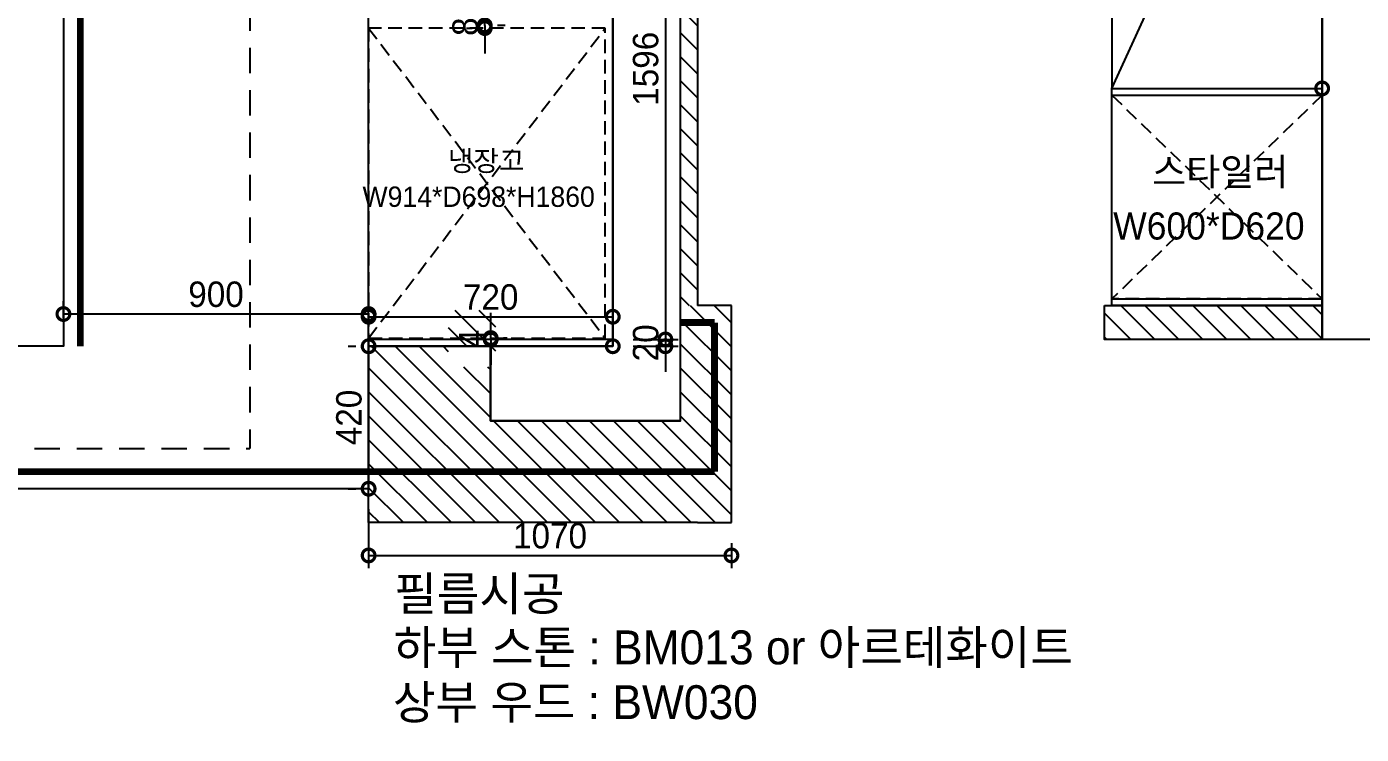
# Model space of a CAD drawing. Header units: inches. Extents: x -53835 to 52744, y -79586 to -50910.
# Drawn here: x -937 to 2999, y -58781 to -56695 of the extents above; entities that cross this region are included whole.
import ezdxf

# ---------------------------------------------------------------- set-up
doc = ezdxf.new("R2010")
doc.units = ezdxf.units.IN
doc.header["$LTSCALE"] = 50
doc.header["$MEASUREMENT"] = 0
doc.linetypes.add('DH-HID2', pattern=[1.2, 0.8, -0.4])
doc.linetypes.add('HID', pattern=[2.5, 1.5, -1])
for name, color, linetype in [('0-ELC TEXT', 7, 'Continuous'), ('03-WAL NEW', 3, 'Continuous'), ('06-FUR', 6, 'Continuous'), ('06-LIGHT', 4, 'Continuous'), ('07-DIM WAL', 5, 'Continuous'), ('3.기호.계단선', 30, 'Continuous'), ('FU-FURM', 251, 'DH-HID2'), ('도면층2', 2, 'Continuous')]:
    doc.layers.add(name, color=color, linetype=linetype)
doc.styles.add('스타일1', font='HY울릉도M.TTF')
doc.styles.add('코레일둥고', font='Korail_Round_Gothic_Medium.ttf')
doc.dimstyles.new('30', dxfattribs={"dimscale": 30, "dimtxt": 2.5, "dimasz": 2.5, "dimexe": 1.25, "dimexo": 2, "dimtad": 1, "dimdec": 0, "dimtxsty": '스타일1', "dimblk": 'DOTSMALL', "dimcen": 2.5, "dimclrd": 1, "dimclre": 1, "dimclrt": 2, "dimadec": 0, "dimazin": 0, "dimtfac": 1, "dimtix": 1, "dimtmove": 0, "dimatfit": 3, "dimldrblk": 'DOTSMALL', "dimfxl": 1.25, "dimarcsym": 0})
pattern_1 = [(135, (-82279.61, -20748.035), (-35.35534, -35.35534), [])]

# ---------------------------------------------------------------- blocks, each defined once
blk = doc.blocks.new('vudauseh')
at = {"layer": '도면층2'}
for p, q in [((-43472.2, -58865.2), (-43472.2, -54864.2)), ((-43272.2, -59085.2), (-43272.2, -54864.2)), ((-41380.2, -58845.2), (-41380.2, -55645.2)), ((-43833.2, -59085.2), (-43833.2, -58865.2)), ((-43472.2, -58865.2), (-43833.2, -58865.2)), ((-41165, -58845.2), (-41380.2, -58845.2)), ((-43272.2, -59085.2), (-43833.2, -59085.2))]:
    blk.add_line(p, q, dxfattribs=at)
blk = doc.blocks.new('_DOTSMALL')
at = {"color": 0, "linetype": 'ByBlock', "const_width": 0.5}
blk.add_lwpolyline([(-0.0625, 0, 1), (0.0625, 0, 1)], format="xyb", close=True, dxfattribs=at)
blk = doc.blocks.new('*D207')
at = {"layer": '07-DIM WAL', "color": 1, "lineweight": -2, "transparency": 16777216}
for p, q in [((2823.3, -55517), (2845.8, -55517)), ((2883.3, -55517), (2883.3, -56877)), ((2823.3, -56877), (2845.8, -56877))]:
    blk.add_line(p, q, dxfattribs=at)
at = {"layer": 'Defpoints', "color": 0, "transparency": 16777216}
for p in [(2883.3, -55517), (2883.3, -56877), (2883.3, -56877)]:
    blk.add_point(p, dxfattribs=at)
at = {"layer": '07-DIM WAL', "color": 1, "lineweight": -2, "transparency": 16777216, "xscale": 75, "yscale": 75, "zscale": 75}
for p, rotation in [((2883.3, -55517), 90), ((2883.3, -56877), 270)]:
    blk.add_blockref('_DOTSMALL', p, dxfattribs=dict(at, rotation=rotation))
at = {"layer": '07-DIM WAL', "color": 2, "transparency": 16777216, "insert": (2825.6, -56197), "char_height": 75, "attachment_point": 5, "rotation": 90, "style": '스타일1'}
blk.add_mtext('1360', dxfattribs=at)
blk = doc.blocks.new('*D210')
at = {"layer": '07-DIM WAL', "color": 1, "lineweight": -2, "transparency": 16777216}
for p, q in [((71.3, -57490), (71.3, -57512.5)), ((791.3, -57490), (791.3, -57512.5)), ((71.3, -57550), (791.3, -57550))]:
    blk.add_line(p, q, dxfattribs=at)
at = {"layer": 'Defpoints', "color": 0, "transparency": 16777216}
for p in [(71.3, -57550), (791.3, -57550), (791.3, -57550)]:
    blk.add_point(p, dxfattribs=at)
at = {"layer": '07-DIM WAL', "color": 1, "lineweight": -2, "transparency": 16777216, "xscale": 75, "yscale": 75, "zscale": 75, "rotation": 180}
blk.add_blockref('_DOTSMALL', (71.3, -57550), dxfattribs=at)
at = {"layer": '07-DIM WAL', "color": 1, "lineweight": -2, "transparency": 16777216, "xscale": 75, "yscale": 75, "zscale": 75}
blk.add_blockref('_DOTSMALL', (791.3, -57550), dxfattribs=at)
at = {"layer": '07-DIM WAL', "color": 2, "transparency": 16777216, "insert": (431.3, -57492.3), "char_height": 75, "attachment_point": 5, "style": '스타일1'}
blk.add_mtext('720', dxfattribs=at)
blk = doc.blocks.new('*D215')
at = {"layer": '07-DIM WAL', "color": 1, "lineweight": -2, "transparency": 16777216}
for p, q in [((731.3, -54377), (753.8, -54377)), ((791.3, -57637), (791.3, -54377)), ((731.3, -57637), (753.8, -57637))]:
    blk.add_line(p, q, dxfattribs=at)
at = {"layer": 'Defpoints', "color": 0, "transparency": 16777216}
for p in [(791.3, -54377), (791.3, -54377), (791.3, -57637)]:
    blk.add_point(p, dxfattribs=at)
at = {"layer": '07-DIM WAL', "color": 1, "lineweight": -2, "transparency": 16777216, "xscale": 75, "yscale": 75, "zscale": 75}
for p, rotation in [((791.3, -54377), 90), ((791.3, -57637), 270)]:
    blk.add_blockref('_DOTSMALL', p, dxfattribs=dict(at, rotation=rotation))
at = {"layer": '07-DIM WAL', "color": 2, "transparency": 16777216, "insert": (733.6, -56007), "char_height": 75, "attachment_point": 5, "rotation": 90, "style": '스타일1'}
blk.add_mtext('3260', dxfattribs=at)
blk = doc.blocks.new('*D222')
at = {"layer": '07-DIM WAL', "color": 1, "lineweight": -2, "transparency": 16777216}
for p, q in [((851.3, -56021), (984, -56021)), ((946.5, -56021), (946.5, -57617)), ((851.3, -57617), (984, -57617))]:
    blk.add_line(p, q, dxfattribs=at)
at = {"layer": 'Defpoints', "color": 0, "transparency": 16777216}
for p in [(791.3, -56021), (791.3, -57617), (946.5, -57617)]:
    blk.add_point(p, dxfattribs=at)
at = {"layer": '07-DIM WAL', "color": 1, "lineweight": -2, "transparency": 16777216, "xscale": 75, "yscale": 75, "zscale": 75}
for p, rotation in [((946.5, -56021), 90), ((946.5, -57617), 270)]:
    blk.add_blockref('_DOTSMALL', p, dxfattribs=dict(at, rotation=rotation))
at = {"layer": '07-DIM WAL', "color": 2, "transparency": 16777216, "insert": (888.6, -56819), "char_height": 75, "attachment_point": 5, "rotation": 90, "style": '스타일1'}
blk.add_mtext('1596', dxfattribs=at)
blk = doc.blocks.new('*D223')
at = {"layer": '07-DIM WAL', "color": 1, "lineweight": -2, "transparency": 16777216}
for p, q in [((946.5, -57542), (946.5, -57712)), ((851.3, -57617), (984, -57617)), ((851.3, -57637), (984, -57637))]:
    blk.add_line(p, q, dxfattribs=at)
at = {"layer": 'Defpoints', "color": 0, "transparency": 16777216}
for p in [(791.3, -57617), (791.3, -57637), (946.5, -57637)]:
    blk.add_point(p, dxfattribs=at)
at = {"layer": '07-DIM WAL', "color": 1, "lineweight": -2, "transparency": 16777216, "xscale": 75, "yscale": 75, "zscale": 75}
for p, rotation in [((946.5, -57617), 270), ((946.5, -57637), 90)]:
    blk.add_blockref('_DOTSMALL', p, dxfattribs=dict(at, rotation=rotation))
at = {"layer": '07-DIM WAL', "color": 2, "transparency": 16777216, "insert": (888.7, -57627), "char_height": 75, "attachment_point": 5, "rotation": 90, "style": '스타일1'}
blk.add_mtext('20', dxfattribs=at)
blk = doc.blocks.new('*D311')
at = {"layer": '07-DIM WAL', "color": 1, "lineweight": -2, "transparency": 16777216}
for p, q in [((-828.7, -57553), (-828.7, -57504.5)), ((71.3, -57542), (-828.7, -57542)), ((71.3, -57553), (71.3, -57504.5))]:
    blk.add_line(p, q, dxfattribs=at)
at = {"layer": 'Defpoints', "color": 0, "transparency": 16777216}
for p in [(-828.7, -57542), (-828.7, -57613), (71.3, -57613)]:
    blk.add_point(p, dxfattribs=at)
at = {"layer": '07-DIM WAL', "color": 1, "lineweight": -2, "transparency": 16777216, "xscale": 75, "yscale": 75, "zscale": 75, "rotation": 180}
blk.add_blockref('_DOTSMALL', (-828.7, -57542), dxfattribs=at)
at = {"layer": '07-DIM WAL', "color": 1, "lineweight": -2, "transparency": 16777216, "xscale": 75, "yscale": 75, "zscale": 75}
blk.add_blockref('_DOTSMALL', (71.3, -57542), dxfattribs=at)
at = {"layer": '07-DIM WAL', "color": 2, "transparency": 16777216, "insert": (-378.7, -57484.2), "char_height": 75, "attachment_point": 5, "style": '스타일1'}
blk.add_mtext('900', dxfattribs=at)
blk = doc.blocks.new('*D313')
at = {"layer": '07-DIM WAL', "color": 1, "lineweight": -2, "transparency": 16777216}
for p, q in [((71.3, -58117), (71.3, -58291.2)), ((1141.3, -58217), (1141.3, -58291.2)), ((71.3, -58253.7), (1141.3, -58253.7))]:
    blk.add_line(p, q, dxfattribs=at)
at = {"layer": 'Defpoints', "color": 0, "transparency": 16777216}
for p in [(71.3, -58057), (1141.3, -58157), (1141.3, -58253.7)]:
    blk.add_point(p, dxfattribs=at)
at = {"layer": '07-DIM WAL', "color": 1, "lineweight": -2, "transparency": 16777216, "xscale": 75, "yscale": 75, "zscale": 75, "rotation": 180}
blk.add_blockref('_DOTSMALL', (71.3, -58253.7), dxfattribs=at)
at = {"layer": '07-DIM WAL', "color": 1, "lineweight": -2, "transparency": 16777216, "xscale": 75, "yscale": 75, "zscale": 75}
blk.add_blockref('_DOTSMALL', (1141.3, -58253.7), dxfattribs=at)
at = {"layer": '07-DIM WAL', "color": 2, "transparency": 16777216, "insert": (606.3, -58196), "char_height": 75, "attachment_point": 5, "style": '스타일1'}
blk.add_mtext('1070', dxfattribs=at)
blk = doc.blocks.new('*D315')
at = {"layer": '07-DIM WAL', "color": 1, "lineweight": -2, "transparency": 16777216}
for p, q in [((11.3, -57637), (33.8, -57637)), ((71.3, -57637), (71.3, -58057)), ((11.3, -58057), (33.8, -58057))]:
    blk.add_line(p, q, dxfattribs=at)
at = {"layer": 'Defpoints', "color": 0, "transparency": 16777216}
for p in [(71.3, -57637), (71.3, -58057), (71.3, -58057)]:
    blk.add_point(p, dxfattribs=at)
at = {"layer": '07-DIM WAL', "color": 1, "lineweight": -2, "transparency": 16777216, "xscale": 75, "yscale": 75, "zscale": 75}
for p, rotation in [((71.3, -57637), 90), ((71.3, -58057), 270)]:
    blk.add_blockref('_DOTSMALL', p, dxfattribs=dict(at, rotation=rotation))
at = {"layer": '07-DIM WAL', "color": 2, "transparency": 16777216, "insert": (13.6, -57847), "char_height": 75, "attachment_point": 5, "rotation": 90, "style": '스타일1'}
blk.add_mtext('420', dxfattribs=at)
blk = doc.blocks.new('*D485')
at = {"layer": '07-DIM WAL', "color": 1, "lineweight": -2, "transparency": 16777216}
for p, q in [((431.3, -57613), (431.3, -57538)), ((431.3, -57613), (431.3, -57617)), ((431.3, -57617), (431.3, -57692)), ((480.3, -57613), (468.8, -57613)), ((480.3, -57617), (468.8, -57617))]:
    blk.add_line(p, q, dxfattribs=at)
at = {"layer": 'Defpoints', "color": 0, "transparency": 16777216}
for p in [(420.3, -57613), (420.3, -57617), (431.3, -57617)]:
    blk.add_point(p, dxfattribs=at)
at = {"layer": '07-DIM WAL', "color": 1, "lineweight": -2, "transparency": 16777216, "xscale": 75, "yscale": 75, "zscale": 75}
for p, rotation in [((431.3, -57613), 270), ((431.3, -57617), 90)]:
    blk.add_blockref('_DOTSMALL', p, dxfattribs=dict(at, rotation=rotation))
at = {"layer": '07-DIM WAL', "color": 2, "transparency": 16777216, "insert": (375, -57615), "char_height": 75, "attachment_point": 5, "rotation": 90, "style": '스타일1'}
blk.add_mtext('4', dxfattribs=at)
blk = doc.blocks.new('*D487')
at = {"layer": '07-DIM WAL', "color": 1, "lineweight": -2, "transparency": 16777216}
for p, q in [((413.8, -56691), (413.8, -56616)), ((360.3, -56699), (376.3, -56699)), ((413.8, -56691), (413.8, -56699)), ((413.8, -56699), (413.8, -56774)), ((473.8, -56691), (451.3, -56691))]:
    blk.add_line(p, q, dxfattribs=at)
at = {"layer": 'Defpoints', "color": 0, "transparency": 16777216}
for p in [(413.8, -56691), (413.8, -56699), (420.3, -56699)]:
    blk.add_point(p, dxfattribs=at)
at = {"layer": '07-DIM WAL', "color": 1, "lineweight": -2, "transparency": 16777216, "xscale": 75, "yscale": 75, "zscale": 75}
for p, rotation in [((413.8, -56691), 270), ((413.8, -56699), 90)]:
    blk.add_blockref('_DOTSMALL', p, dxfattribs=dict(at, rotation=rotation))
at = {"layer": '07-DIM WAL', "color": 2, "transparency": 16777216, "insert": (356.1, -56695), "char_height": 75, "attachment_point": 5, "rotation": 90, "style": '스타일1'}
blk.add_mtext('8', dxfattribs=at)

msp = doc.modelspace()

# ---------------------------------------------------------------- hatches: boundary and pattern name
at = {"layer": '03-WAL NEW'}
h = msp.add_hatch(dxfattribs=at)
h.set_pattern_fill('_USER', color=256, scale=50, angle=135, pattern_type=0)
h.set_pattern_definition(pattern_1)
h.paths.add_polyline_path([(991.349, -57517.002), (1041.349, -57517.002), (1041.349, -54212.315), (991.349, -54212.315)])
h = msp.add_hatch(dxfattribs=at)
h.set_pattern_fill('_USER', color=256, scale=50, angle=135, pattern_type=0)
h.set_pattern_definition([(135, (0, 0), (-35.35534, -35.35534), [])])
h.paths.add_polyline_path([(1141.349, -57517.002), (1041.349, -57517.002), (991.349, -57517.002), (991.349, -57857.002), (430.349, -57857.002), (430.349, -57637.002), (71.349, -57637.002), (71.349, -58157.002), (1041.349, -58157.002), (1141.349, -58157.002)])
h.paths.add_polyline_path([(445.63, -57697.412), (445.63, -57530.884), (305.867, -57530.884), (305.867, -57697.412)], flags=17)
h = msp.add_hatch(dxfattribs=at)
h.set_pattern_fill('_USER', color=256, scale=50, angle=135, pattern_type=0)
h.set_pattern_definition(pattern_1)
h.paths.add_polyline_path([(2241.349, -57517.002), (2883.349, -57517.002), (2883.349, -57617.002), (2283.349, -57617.002), (2241.349, -57617.002)])

# ---------------------------------------------------------------- linework, layer by layer
for p, q in [((1141.349, -57517.002), (1041.349, -57517.002)), ((1141.349, -58157.002), (1141.349, -57517.002)), ((1041.349, -58157.002), (1141.349, -58157.002))]:
    msp.add_line(p, q, dxfattribs=at)
for points in [[(991.349, -54212.315), (1041.349, -54212.315), (1041.349, -57517.002)], [(1041.349, -58157.002), (71.349, -58157.002), (71.349, -57637.002), (430.349, -57637.002), (430.349, -57857.002), (991.349, -57857.002), (991.349, -57517.002)]]:
    msp.add_lwpolyline(points, dxfattribs=at)
msp.add_lwpolyline([(2241.349, -57517.002), (2883.349, -57517.002), (2883.349, -57617.002), (2241.349, -57617.002)], close=True, dxfattribs=at)
at = {"layer": '06-FUR'}
for p, q in [((2263.349, -56877.002), (2883.349, -55517.002)), ((2263.349, -56877.002), (2883.349, -56877.002)), ((2263.349, -56897.002), (2883.349, -56897.002)), ((2263.349, -57497.002), (2883.349, -57497.002)), ((2263.349, -57517.002), (2883.349, -57517.002))]:
    msp.add_line(p, q, dxfattribs=at)
for points in [[(71.349, -54377.002), (791.349, -54377.002), (791.349, -57637.002), (71.349, -57637.002)], [(2883.349, -55517.002), (2263.349, -55517.002), (2263.349, -56877.002), (2883.349, -56877.002)], [(2263.349, -56877.002), (2883.349, -56877.002), (2883.349, -57517.002), (2263.349, -57517.002)], [(71.349, -57637.002), (791.349, -57637.002), (791.349, -57617.002), (71.349, -57617.002)]]:
    msp.add_lwpolyline(points, close=True, dxfattribs=at)
at = {"layer": '06-LIGHT'}
msp.add_line((71.349, -58057.002), (-4840.369, -58057.002), dxfattribs=at)
msp.add_lwpolyline([(-828.651, -54377.002), (-828.651, -57637.002), (-1691.369, -57637.002)], dxfattribs=at)
at = {"layer": '06-LIGHT', "color": 10, "linetype": 'HID'}
msp.add_lwpolyline([(-778.651, -54377.002, 20, 20, 0), (-778.651, -57637.002, 20, 20, 0)], format="xyseb", dxfattribs=at)
at = {"layer": '06-LIGHT', "color": 10, "linetype": 'HID', "const_width": 20}
for points in [[(1091.349, -57567.002), (991.349, -57567.002)], [(1091.349, -58007.002), (1091.349, -57567.002)], [(-4890.369, -59377.002), (-4890.369, -58007.002), (1091.349, -58007.002)]]:
    msp.add_lwpolyline(points, dxfattribs=at)
at = {"layer": '3.기호.계단선', "linetype": 'HID'}
for p in [(-278.651, -56007.002), (-5039.369, -57938.198)]:
    msp.add_line(p, (-278.651, -57938.198), dxfattribs=at)
at = {"layer": 'FU-FURM'}
for p, q in [((71.349, -57613.002), (769.349, -56699.002)), ((71.349, -56699.002), (769.349, -57613.002)), ((2263.349, -56897.002), (2883.349, -57497.002)), ((2883.349, -56897.002), (2263.349, -57497.002))]:
    msp.add_line(p, q, dxfattribs=at)
for points in [[(71.349, -57613.002), (769.349, -57613.002), (769.349, -56699.002), (71.349, -56699.002)], [(2263.349, -57497.002), (2263.349, -56897.002), (2883.349, -56897.002), (2883.349, -57497.002)]]:
    msp.add_lwpolyline(points, close=True, dxfattribs=at)

# ---------------------------------------------------------------- block references
msp.add_blockref('vudauseh', (44263.598, 1228.239))

# ---------------------------------------------------------------- texts
at = {"layer": '0-ELC TEXT', "style": '코레일둥고'}
for s, height, p in [('냉장고', 60, (305.177, -57120.651)), ('W914*D698*H1860', 60, (53.318, -57226.179)), ('필름시공', 100, (147.022, -58416.033)), ('하부 스톤 : BM013 or 아르테화이트', 100, (144.882, -58574.721)), ('상부 우드 : BW030', 100, (142.962, -58736.253))]:
    msp.add_text(s, height=height, dxfattribs=at).set_placement(p)
at = {"layer": 'FU-FURM', "style": '코레일둥고'}
for s, p in [('스타일러', (2381.939, -57162.877)), ('W600*D620', (2267.159, -57322.505))]:
    msp.add_text(s, height=80, dxfattribs=at).set_placement(p)

# ---------------------------------------------------------------- dimensions: what is measured, and where the dimension line sits
at = {"layer": '07-DIM WAL'}
for base, p1, p2, picture, middle in [((791.349, -54377.002), (791.349, -57637.002), (791.349, -54377.002), '*D215', (733.552, -56007.002)), ((2883.349, -56877.002), (2883.349, -55517.002), (2883.349, -56877.002), '*D207', (2825.552, -56197.002)), ((946.452, -57617.002), (791.349, -56021.002), (791.349, -57617.002), '*D222', (888.604, -56819.002)), ((413.849, -56699.002), (413.849, -56691.002), (420.349, -56699.002), '*D487', (356.101, -56695.002)), ((946.452, -57637.002), (791.349, -57617.002), (791.349, -57637.002), '*D223', (888.704, -57627.002)), ((71.349, -58057.002), (71.349, -57637.002), (71.349, -58057.002), '*D315', (13.601, -57847.002))]:
    dim = msp.add_linear_dim(base=base, p1=p1, p2=p2, angle=90, dimstyle='30', dxfattribs=at)
    dim.commit()
    dim.dimension.update_dxf_attribs({"geometry": picture, "text_midpoint": middle})
for base, p1, p2, picture, middle in [((-828.651, -57542.031), (71.349, -57613.002), (-828.651, -57613.002), '*D311', (-378.651, -57484.233)), ((791.349, -57550.031), (71.349, -57550.031), (791.349, -57550.031), '*D210', (431.349, -57492.283)), ((1141.349, -58253.733), (71.349, -58057.002), (1141.349, -58157.002), '*D313', (606.349, -58195.985))]:
    dim = msp.add_linear_dim(base=base, p1=p1, p2=p2, dimstyle='30', dxfattribs=at)
    dim.commit()
    dim.dimension.update_dxf_attribs({"geometry": picture, "text_midpoint": middle})
dim = msp.add_aligned_dim(p1=(420.349, -57613.002), p2=(420.349, -57617.002), distance=11, dimstyle='30', dxfattribs=at)
dim.commit()
dim.dimension.update_dxf_attribs({"geometry": '*D485', "text_midpoint": (375.05, -57615.002)})

doc.saveas('drawing.dxf')
